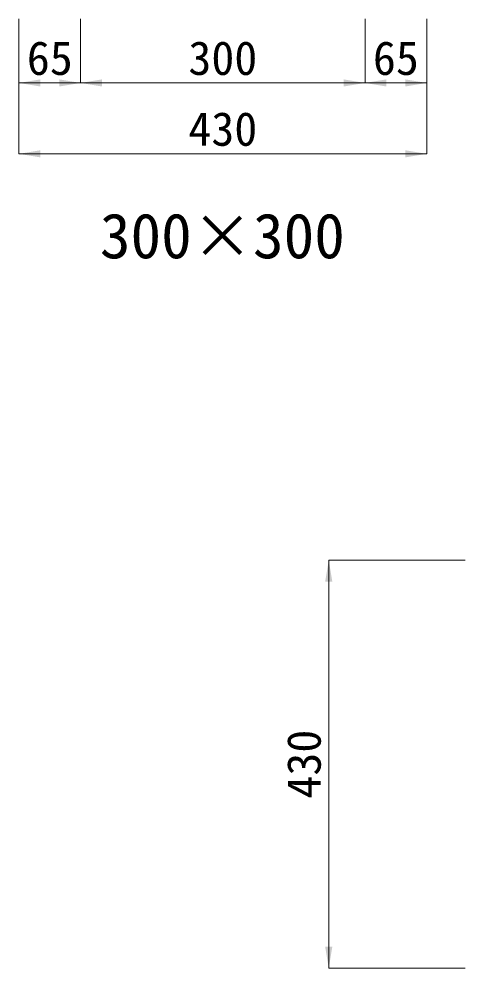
# Model space of a CAD drawing. Units: millimetres at full size. Extents: x -3301 to 90699, y 107523 to 139162.
# Drawn here: x -161 to 309, y 115938 to 116939 of the extents above; entities that cross this region are included whole.
import ezdxf
from ezdxf.enums import TextEntityAlignment as Align

# ---------------------------------------------------------------- set-up
doc = ezdxf.new("R2010")
doc.units = ezdxf.units.MM
doc.header["$LTSCALE"] = 21
doc.linetypes.add('USER1', pattern=[1.35, 0.75, -0.6])
doc.layers.add('0_2', color=7, linetype='USER1', lineweight=9)
doc.layers.add('寸法線', color=7, linetype='Continuous', lineweight=9)
doc.styles.add('ＭＳ ゴシック', font='')
doc.styles.get('ＭＳ ゴシック').set_extended_font_data('MS Gothic')

# ---------------------------------------------------------------- blocks, each defined once
blk = doc.blocks.new('filled_arrow')
at = {"color": 0, "linetype": 'Continuous', "lineweight": -2}
blk.add_solid([(7.5, 1.25), (0, 0), (7.5, -1.25)], dxfattribs=at)

msp = doc.modelspace()

# ---------------------------------------------------------------- linework, layer by layer
at = {"layer": '寸法線'}
for p, q in [((-160.98, 116938.89), (-160.98, 116871.43)), ((-160.98, 116938.89), (-160.98, 116796.7)), ((-95.98, 116938.89), (-95.98, 116871.43)), ((-95.98, 116938.89), (-95.98, 116871.43)), ((204.02, 116938.89), (204.02, 116871.43)), ((204.02, 116938.89), (204.02, 116871.43)), ((269.02, 116938.89), (269.02, 116871.43)), ((269.02, 116938.89), (269.02, 116796.7)), ((-160.98, 116871.43), (-95.98, 116871.43)), ((-95.98, 116871.43), (204.02, 116871.43)), ((204.02, 116871.43), (269.02, 116871.43)), ((-160.98, 116796.7), (269.02, 116796.7)), ((165.73, 116368.09), (165.73, 115938.09)), ((309.45, 116368.09), (165.73, 116368.09)), ((309.45, 115938.09), (165.73, 115938.09))]:
    msp.add_line(p, q, dxfattribs=at)

# ---------------------------------------------------------------- block references
at = {"layer": '寸法線', "xscale": 3, "yscale": 3}
for p in [(-160.98, 116871.43), (-95.98, 116871.43), (204.02, 116871.43), (-160.98, 116796.7)]:
    msp.add_blockref('filled_arrow', p, dxfattribs=at)
for p, rotation in [((-95.98, 116871.43), 180), ((204.02, 116871.43), 180), ((269.02, 116871.43), 180), ((269.02, 116796.7), 180), ((165.73, 116368.09), 270), ((165.73, 115938.09), 90)]:
    msp.add_blockref('filled_arrow', p, dxfattribs=dict(at, rotation=rotation))

# ---------------------------------------------------------------- texts
at = {"layer": '0_2', "style": 'ＭＳ ゴシック'}
msp.add_text('300×300', height=47.47, dxfattribs=at).set_placement((53.54, 116710.24), align=Align.MIDDLE_CENTER)
at = {"layer": '寸法線', "style": 'ＭＳ ゴシック'}
for s, p in [('65', (-128.48, 116897.68)), ('300', (54.02, 116897.68)), ('65', (236.52, 116897.68)), ('430', (54.02, 116822.95))]:
    msp.add_text(s, height=35.6, dxfattribs=at).set_placement(p, align=Align.MIDDLE_CENTER)
msp.add_text('430', height=35.6, rotation=90, dxfattribs=at).set_placement((139.48, 116153.09), align=Align.MIDDLE_CENTER)

doc.saveas('drawing.dxf')
